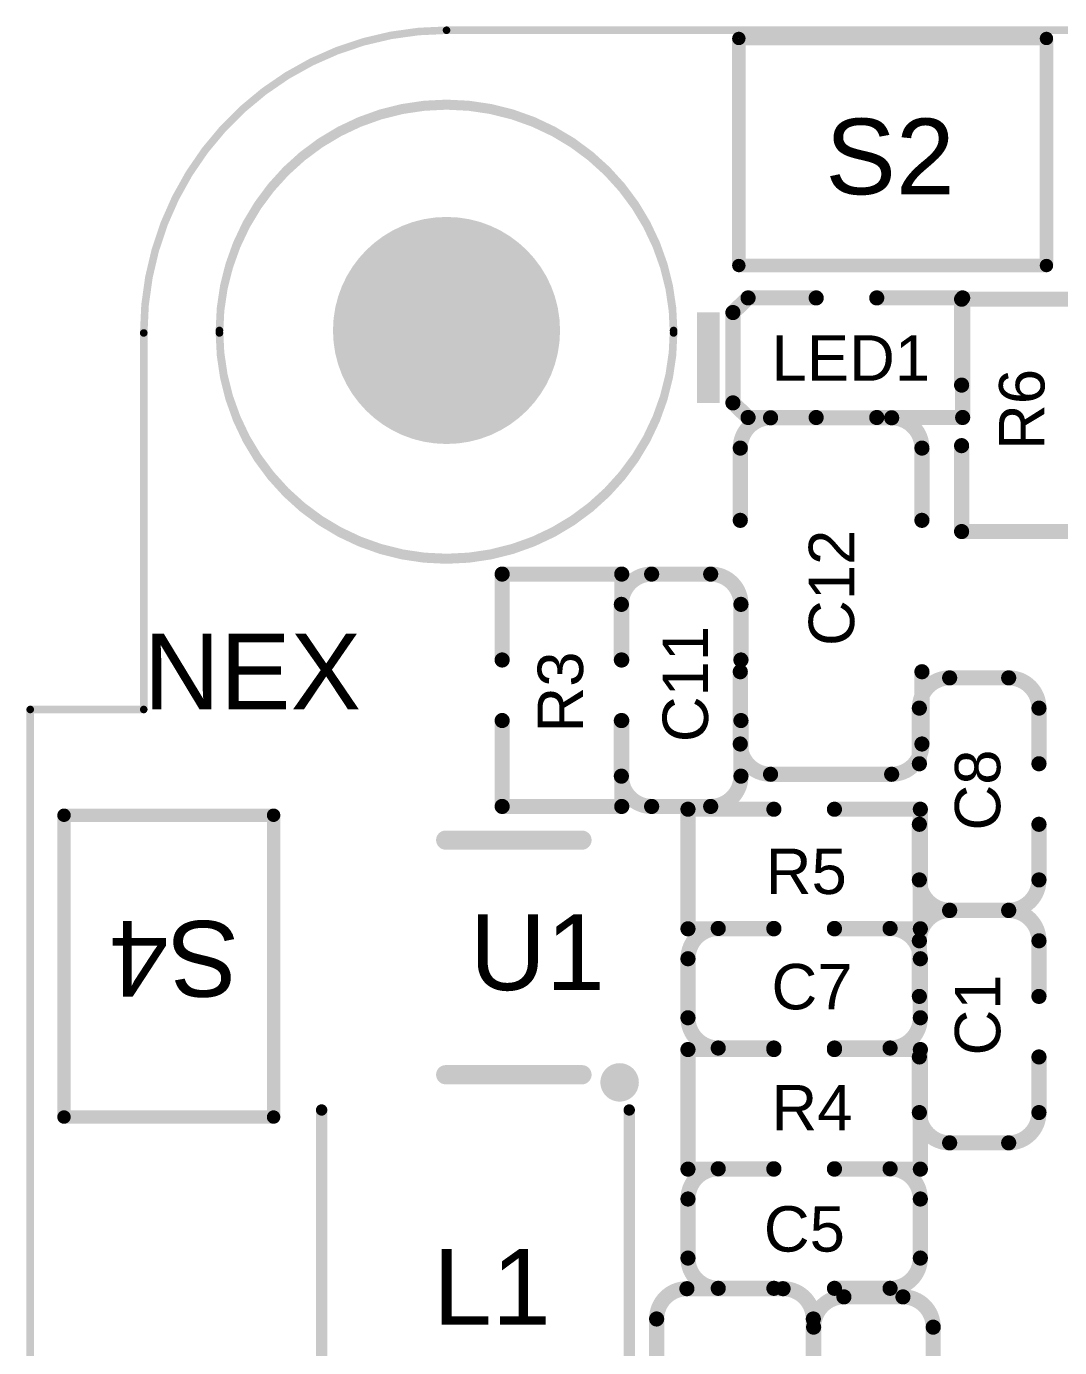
# Model space of a CAD drawing. Header units: millimetres. Extents: x 80.9 to 126.8, y 49.4 to 90.1.
# Drawn here: x 80.86 to 94.51, y 71.15 to 88.6 of the extents above; entities that cross this region are included whole.
import ezdxf

# ---------------------------------------------------------------- set-up
doc = ezdxf.new("R2010")
doc.units = ezdxf.units.MM
for name, color, linetype in [('KeepOutLayer', 6, 'Continuous'), ('PadHoleLayer', 156, 'Continuous'), ('TopOverlay', 2, 'Continuous')]:
    doc.layers.add(name, color=color, linetype=linetype)
doc.styles.add('Arial', font='arial.ttf', dxfattribs={"height": 0.2})

# ---------------------------------------------------------------- blocks, each defined once
blk = doc.blocks.new('LC_0805_C_9')
at = {"layer": 'TopOverlay', "const_width": 0.2}
for points in [[(-1.77, 0.635, -0.414214), (-1.37, 1.035)], [(1.37, 1.035, -0.414213), (1.77, 0.635)], [(-1.37, -1.035, -0.414213), (-1.77, -0.635)], [(1.77, -0.635, -0.414214), (1.37, -1.035)]]:
    blk.add_lwpolyline(points, format="xyb", dxfattribs=at)
for points in [[(-1.37, 1.035), (-0.45, 1.035)], [(0.45, 1.035), (1.37, 1.035)], [(-1.77, 0.635), (-1.77, -0.635)], [(1.77, 0.635), (1.77, -0.635)], [(-1.37, -1.035), (-0.45, -1.035)], [(0.45, -1.035), (1.37, -1.035)]]:
    blk.add_lwpolyline(points, dxfattribs=at)
at = {"layer": 'TopOverlay', "const_width": 0.1}
for points in [[(-1.42, 1.035, 1), (-1.32, 1.035, 1)], [(-1.42, 1.035, 1), (-1.32, 1.035, 1)], [(-0.5, 1.035, 1), (-0.4, 1.035, 1)], [(0.4, 1.035, 1), (0.5, 1.035, 1)], [(1.32, 1.035, 1), (1.42, 1.035, 1)], [(1.32, 1.035, 1), (1.42, 1.035, 1)], [(-1.82, 0.635, 1), (-1.72, 0.635, 1)], [(-1.82, 0.635, 1), (-1.72, 0.635, 1)], [(1.72, 0.635, 1), (1.82, 0.635, 1)], [(1.72, 0.635, 1), (1.82, 0.635, 1)], [(-1.82, -0.635, 1), (-1.72, -0.635, 1)], [(-1.82, -0.635, 1), (-1.72, -0.635, 1)], [(1.72, -0.635, 1), (1.82, -0.635, 1)], [(1.72, -0.635, 1), (1.82, -0.635, 1)], [(-1.42, -1.035, 1), (-1.32, -1.035, 1)], [(-1.42, -1.035, 1), (-1.32, -1.035, 1)], [(-0.5, -1.035, 1), (-0.4, -1.035, 1)], [(0.4, -1.035, 1), (0.5, -1.035, 1)], [(1.32, -1.035, 1), (1.42, -1.035, 1)], [(1.32, -1.035, 1), (1.42, -1.035, 1)]]:
    blk.add_lwpolyline(points, format="xyb", close=True, dxfattribs=at)
blk = doc.blocks.new('SOT_23_6_L2_9_W1_6_P0_95_LS2_8_BR_10')
at = {"layer": 'TopOverlay', "const_width": 0.254}
for points in [[(-0.9, 1.55), (0.9, 1.55)], [(-0.9, -1.55), (0.9, -1.55)]]:
    blk.add_lwpolyline(points, dxfattribs=at)
at = {"layer": 'TopOverlay'}
for points, const_width in [([(-0.964, 1.55, 1), (-0.837, 1.55, 1)], 0.127), ([(0.836, 1.55, 1), (0.963, 1.55, 1)], 0.127), ([(-0.964, -1.55, 1), (-0.837, -1.55, 1)], 0.127), ([(0.836, -1.55, 1), (0.963, -1.55, 1)], 0.127), ([(1.524, -1.651, 1), (1.27, -1.651, 1)], 0.254), ([(1.206, -1.651, 1), (1.333, -1.651, 1)], 0.127), ([(1.46, -1.651, 1), (1.587, -1.651, 1)], 0.127)]:
    blk.add_lwpolyline(points, format="xyb", close=True, dxfattribs=dict(at, const_width=const_width))
blk = doc.blocks.new('TS_018TS_018_12')
at = {"layer": 'TopOverlay', "const_width": 0.178}
for points in [[(0, -1.5), (0, 1.5)], [(0, 1.5), (4.064, 1.5)], [(4.064, -1.5), (4.064, 1.5)], [(0, -1.5), (4.064, -1.5)]]:
    blk.add_lwpolyline(points, dxfattribs=at)
at = {"layer": 'TopOverlay', "const_width": 0.0889}
for points in [[(-0.044, 1.5, 1), (0.044, 1.5, 1)], [(-0.044, 1.5, 1), (0.044, 1.5, 1)], [(4.02, 1.5, 1), (4.108, 1.5, 1)], [(4.02, 1.5, 1), (4.108, 1.5, 1)], [(-0.044, -1.5, 1), (0.044, -1.5, 1)], [(-0.044, -1.5, 1), (0.044, -1.5, 1)], [(4.02, -1.5, 1), (4.108, -1.5, 1)], [(4.02, -1.5, 1), (4.108, -1.5, 1)]]:
    blk.add_lwpolyline(points, format="xyb", close=True, dxfattribs=at)
blk = doc.blocks.new('KEY_4P_13')
at = {"layer": 'TopOverlay', "const_width": 0.1778}
for points in [[(0, 0.2794), (0, -2.4892)], [(0, 0.2794), (3.9878, 0.2794)], [(3.9878, 0.2794), (3.9878, -2.4892)], [(0, -2.4892), (3.9878, -2.4892)]]:
    blk.add_lwpolyline(points, dxfattribs=at)
at = {"layer": 'TopOverlay', "const_width": 0.0889}
for points in [[(-0.04445, 0.2794, 1), (0.04445, 0.2794, 1)], [(-0.04445, 0.2794, 1), (0.04445, 0.2794, 1)], [(3.94335, 0.2794, 1), (4.03225, 0.2794, 1)], [(3.94335, 0.2794, 1), (4.03225, 0.2794, 1)], [(-0.04445, -2.4892, 1), (0.04445, -2.4892, 1)], [(-0.04445, -2.4892, 1), (0.04445, -2.4892, 1)], [(3.94335, -2.4892, 1), (4.03225, -2.4892, 1)], [(3.94335, -2.4892, 1), (4.03225, -2.4892, 1)]]:
    blk.add_lwpolyline(points, format="xyb", close=True, dxfattribs=at)
blk = doc.blocks.new('LC_0603_R_33')
at = {"layer": 'TopOverlay', "const_width": 0.2}
for points in [[(-1.535, -0.79), (-1.535, 0.79)], [(-0.4, 0.79), (-1.535, 0.79)], [(1.535, 0.79), (0.4, 0.79)], [(1.535, -0.79), (1.535, 0.79)], [(-0.4, -0.79), (-1.535, -0.79)], [(1.535, -0.79), (0.4, -0.79)]]:
    blk.add_lwpolyline(points, dxfattribs=at)
at = {"layer": 'TopOverlay', "const_width": 0.1}
for points in [[(-1.585, 0.79, 1), (-1.485, 0.79, 1)], [(-1.585, 0.79, 1), (-1.485, 0.79, 1)], [(-0.45, 0.79, 1), (-0.35, 0.79, 1)], [(0.35, 0.79, 1), (0.45, 0.79, 1)], [(1.485, 0.79, 1), (1.585, 0.79, 1)], [(1.485, 0.79, 1), (1.585, 0.79, 1)], [(-1.585, -0.79, 1), (-1.485, -0.79, 1)], [(-1.585, -0.79, 1), (-1.485, -0.79, 1)], [(-0.45, -0.79, 1), (-0.35, -0.79, 1)], [(0.35, -0.79, 1), (0.45, -0.79, 1)], [(1.485, -0.79, 1), (1.585, -0.79, 1)], [(1.485, -0.79, 1), (1.585, -0.79, 1)]]:
    blk.add_lwpolyline(points, format="xyb", close=True, dxfattribs=at)
blk = doc.blocks.new('LC_0603_LED_S1_38')
at = {"layer": 'TopOverlay'}
blk.add_hatch(color=2, dxfattribs=at).paths.add_polyline_path([(-1.975, -0.6), (-1.675, -0.6), (-1.675, 0.6), (-1.975, 0.6)])
at = {"layer": 'TopOverlay', "const_width": 0.2}
for points in [[(-1.5, 0.597), (-1.3, 0.79)], [(-1.3, 0.79), (-0.4, 0.79)], [(0.4, 0.79), (1.535, 0.79)], [(1.535, -0.79), (1.535, 0.79)], [(-1.5, -0.597), (-1.5, 0.597)], [(-1.5, -0.597), (-1.3, -0.79)], [(-1.3, -0.79), (-0.4, -0.79)], [(0.4, -0.79), (1.535, -0.79)]]:
    blk.add_lwpolyline(points, dxfattribs=at)
at = {"layer": 'TopOverlay', "const_width": 0.1}
for points in [[(-1.35, 0.79, 1), (-1.25, 0.79, 1)], [(-1.35, 0.79, 1), (-1.25, 0.79, 1)], [(-0.45, 0.79, 1), (-0.35, 0.79, 1)], [(0.35, 0.79, 1), (0.45, 0.79, 1)], [(1.485, 0.79, 1), (1.585, 0.79, 1)], [(1.485, 0.79, 1), (1.585, 0.79, 1)], [(-1.55, 0.597, 1), (-1.45, 0.597, 1)], [(-1.55, 0.597, 1), (-1.45, 0.597, 1)], [(-1.55, -0.597, 1), (-1.45, -0.597, 1)], [(-1.55, -0.597, 1), (-1.45, -0.597, 1)], [(-1.35, -0.79, 1), (-1.25, -0.79, 1)], [(-1.35, -0.79, 1), (-1.25, -0.79, 1)], [(-0.45, -0.79, 1), (-0.35, -0.79, 1)], [(0.35, -0.79, 1), (0.45, -0.79, 1)], [(1.485, -0.79, 1), (1.585, -0.79, 1)], [(1.485, -0.79, 1), (1.585, -0.79, 1)]]:
    blk.add_lwpolyline(points, format="xyb", close=True, dxfattribs=at)
blk = doc.blocks.new('LC_0603_C_48')
at = {"layer": 'TopOverlay', "const_width": 0.2}
for points in [[(-1.535, 0.39, -0.414213), (-1.135, 0.79)], [(1.135, 0.79, -0.414213), (1.535, 0.39)], [(-1.135, -0.79, -0.414213), (-1.535, -0.39)], [(1.535, -0.39, -0.414213), (1.135, -0.79)]]:
    blk.add_lwpolyline(points, format="xyb", dxfattribs=at)
for points in [[(-0.4, 0.79), (-1.135, 0.79)], [(1.135, 0.79), (0.4, 0.79)], [(-1.535, -0.39), (-1.535, 0.39)], [(1.535, -0.39), (1.535, 0.39)], [(-0.4, -0.79), (-1.135, -0.79)], [(1.135, -0.79), (0.4, -0.79)]]:
    blk.add_lwpolyline(points, dxfattribs=at)
at = {"layer": 'TopOverlay', "const_width": 0.1}
for points in [[(-1.185, 0.79, 1), (-1.085, 0.79, 1)], [(-1.185, 0.79, 1), (-1.085, 0.79, 1)], [(-0.45, 0.79, 1), (-0.35, 0.79, 1)], [(0.35, 0.79, 1), (0.45, 0.79, 1)], [(1.085, 0.79, 1), (1.185, 0.79, 1)], [(1.085, 0.79, 1), (1.185, 0.79, 1)], [(-1.585, 0.39, 1), (-1.485, 0.39, 1)], [(-1.585, 0.39, 1), (-1.485, 0.39, 1)], [(1.485, 0.39, 1), (1.585, 0.39, 1)], [(1.485, 0.39, 1), (1.585, 0.39, 1)], [(-1.585, -0.39, 1), (-1.485, -0.39, 1)], [(-1.585, -0.39, 1), (-1.485, -0.39, 1)], [(1.485, -0.39, 1), (1.585, -0.39, 1)], [(1.485, -0.39, 1), (1.585, -0.39, 1)], [(-1.185, -0.79, 1), (-1.085, -0.79, 1)], [(-1.185, -0.79, 1), (-1.085, -0.79, 1)], [(-0.45, -0.79, 1), (-0.35, -0.79, 1)], [(0.35, -0.79, 1), (0.45, -0.79, 1)], [(1.085, -0.79, 1), (1.185, -0.79, 1)], [(1.085, -0.79, 1), (1.185, -0.79, 1)]]:
    blk.add_lwpolyline(points, format="xyb", close=True, dxfattribs=at)
blk = doc.blocks.new('LC_1206_C_49')
at = {"layer": 'TopOverlay', "const_width": 0.2}
for points in [[(-2.355, 0.8, -0.414213), (-1.955, 1.2)], [(1.955, 1.2, -0.414214), (2.355, 0.8)], [(-1.955, -1.2, -0.414213), (-2.355, -0.8)], [(2.355, -0.8, -0.414214), (1.955, -1.2)]]:
    blk.add_lwpolyline(points, format="xyb", dxfattribs=at)
for points in [[(-1.955, 1.2), (-1, 1.2)], [(1, 1.2), (1.955, 1.2)], [(-2.355, 0.8), (-2.355, -0.8)], [(2.355, 0.8), (2.355, -0.8)], [(-1.955, -1.2), (-1, -1.2)], [(1, -1.2), (1.955, -1.2)]]:
    blk.add_lwpolyline(points, dxfattribs=at)
at = {"layer": 'TopOverlay', "const_width": 0.1}
for points in [[(-2.005, 1.2, 1), (-1.905, 1.2, 1)], [(-2.005, 1.2, 1), (-1.905, 1.2, 1)], [(-1.05, 1.2, 1), (-0.95, 1.2, 1)], [(0.95, 1.2, 1), (1.05, 1.2, 1)], [(1.905, 1.2, 1), (2.005, 1.2, 1)], [(1.905, 1.2, 1), (2.005, 1.2, 1)], [(-2.405, 0.8, 1), (-2.305, 0.8, 1)], [(-2.405, 0.8, 1), (-2.305, 0.8, 1)], [(2.305, 0.8, 1), (2.405, 0.8, 1)], [(2.305, 0.8, 1), (2.405, 0.8, 1)], [(-2.405, -0.8, 1), (-2.305, -0.8, 1)], [(-2.405, -0.8, 1), (-2.305, -0.8, 1)], [(2.305, -0.8, 1), (2.405, -0.8, 1)], [(2.305, -0.8, 1), (2.405, -0.8, 1)], [(-2.005, -1.2, 1), (-1.905, -1.2, 1)], [(-2.005, -1.2, 1), (-1.905, -1.2, 1)], [(-1.05, -1.2, 1), (-0.95, -1.2, 1)], [(0.95, -1.2, 1), (1.05, -1.2, 1)], [(1.905, -1.2, 1), (2.005, -1.2, 1)], [(1.905, -1.2, 1), (2.005, -1.2, 1)]]:
    blk.add_lwpolyline(points, format="xyb", close=True, dxfattribs=at)
blk = doc.blocks.new('LC_0603_C_53')
at = {"layer": 'TopOverlay', "const_width": 0.2}
for points in [[(-1.535, 0.39, -0.414213), (-1.135, 0.79)], [(1.135, 0.79, -0.414213), (1.535, 0.39)], [(-1.135, -0.79, -0.414213), (-1.535, -0.39)], [(1.535, -0.39, -0.414213), (1.135, -0.79)]]:
    blk.add_lwpolyline(points, format="xyb", dxfattribs=at)
for points in [[(-0.4, 0.79), (-1.135, 0.79)], [(1.135, 0.79), (0.4, 0.79)], [(-1.535, -0.39), (-1.535, 0.39)], [(1.535, -0.39), (1.535, 0.39)], [(-0.4, -0.79), (-1.135, -0.79)], [(1.135, -0.79), (0.4, -0.79)]]:
    blk.add_lwpolyline(points, dxfattribs=at)
at = {"layer": 'TopOverlay', "const_width": 0.1}
for points in [[(-1.185, 0.79, 1), (-1.085, 0.79, 1)], [(-1.185, 0.79, 1), (-1.085, 0.79, 1)], [(-0.45, 0.79, 1), (-0.35, 0.79, 1)], [(0.35, 0.79, 1), (0.45, 0.79, 1)], [(1.085, 0.79, 1), (1.185, 0.79, 1)], [(1.085, 0.79, 1), (1.185, 0.79, 1)], [(-1.585, 0.39, 1), (-1.485, 0.39, 1)], [(-1.585, 0.39, 1), (-1.485, 0.39, 1)], [(1.485, 0.39, 1), (1.585, 0.39, 1)], [(1.485, 0.39, 1), (1.585, 0.39, 1)], [(-1.585, -0.39, 1), (-1.485, -0.39, 1)], [(-1.585, -0.39, 1), (-1.485, -0.39, 1)], [(1.485, -0.39, 1), (1.585, -0.39, 1)], [(1.485, -0.39, 1), (1.585, -0.39, 1)], [(-1.185, -0.79, 1), (-1.085, -0.79, 1)], [(-1.185, -0.79, 1), (-1.085, -0.79, 1)], [(-0.45, -0.79, 1), (-0.35, -0.79, 1)], [(0.35, -0.79, 1), (0.45, -0.79, 1)], [(1.085, -0.79, 1), (1.185, -0.79, 1)], [(1.085, -0.79, 1), (1.185, -0.79, 1)]]:
    blk.add_lwpolyline(points, format="xyb", close=True, dxfattribs=at)
blk = doc.blocks.new('LC_0603_C_57')
at = {"layer": 'TopOverlay', "const_width": 0.2}
for points in [[(-1.535, 0.39, -0.414213), (-1.135, 0.79)], [(1.135, 0.79, -0.414213), (1.535, 0.39)], [(-1.135, -0.79, -0.414213), (-1.535, -0.39)], [(1.535, -0.39, -0.414213), (1.135, -0.79)]]:
    blk.add_lwpolyline(points, format="xyb", dxfattribs=at)
for points in [[(-0.4, 0.79), (-1.135, 0.79)], [(1.135, 0.79), (0.4, 0.79)], [(-1.535, -0.39), (-1.535, 0.39)], [(1.535, -0.39), (1.535, 0.39)], [(-0.4, -0.79), (-1.135, -0.79)], [(1.135, -0.79), (0.4, -0.79)]]:
    blk.add_lwpolyline(points, dxfattribs=at)
at = {"layer": 'TopOverlay', "const_width": 0.1}
for points in [[(-1.185, 0.79, 1), (-1.085, 0.79, 1)], [(-1.185, 0.79, 1), (-1.085, 0.79, 1)], [(-0.45, 0.79, 1), (-0.35, 0.79, 1)], [(0.35, 0.79, 1), (0.45, 0.79, 1)], [(1.085, 0.79, 1), (1.185, 0.79, 1)], [(1.085, 0.79, 1), (1.185, 0.79, 1)], [(-1.585, 0.39, 1), (-1.485, 0.39, 1)], [(-1.585, 0.39, 1), (-1.485, 0.39, 1)], [(1.485, 0.39, 1), (1.585, 0.39, 1)], [(1.485, 0.39, 1), (1.585, 0.39, 1)], [(-1.585, -0.39, 1), (-1.485, -0.39, 1)], [(-1.585, -0.39, 1), (-1.485, -0.39, 1)], [(1.485, -0.39, 1), (1.585, -0.39, 1)], [(1.485, -0.39, 1), (1.585, -0.39, 1)], [(-1.185, -0.79, 1), (-1.085, -0.79, 1)], [(-1.185, -0.79, 1), (-1.085, -0.79, 1)], [(-0.45, -0.79, 1), (-0.35, -0.79, 1)], [(0.35, -0.79, 1), (0.45, -0.79, 1)], [(1.085, -0.79, 1), (1.185, -0.79, 1)], [(1.085, -0.79, 1), (1.185, -0.79, 1)]]:
    blk.add_lwpolyline(points, format="xyb", close=True, dxfattribs=at)
blk = doc.blocks.new('LC_0603_C_59')
at = {"layer": 'TopOverlay', "const_width": 0.2}
for points in [[(-1.535, 0.39, -0.414213), (-1.135, 0.79)], [(1.135, 0.79, -0.414213), (1.535, 0.39)], [(-1.135, -0.79, -0.414213), (-1.535, -0.39)], [(1.535, -0.39, -0.414213), (1.135, -0.79)]]:
    blk.add_lwpolyline(points, format="xyb", dxfattribs=at)
for points in [[(-1.135, 0.79), (-0.4, 0.79)], [(0.4, 0.79), (1.135, 0.79)], [(-1.535, -0.39), (-1.535, 0.39)], [(1.535, -0.39), (1.535, 0.39)], [(-1.135, -0.79), (-0.4, -0.79)], [(0.4, -0.79), (1.135, -0.79)]]:
    blk.add_lwpolyline(points, dxfattribs=at)
at = {"layer": 'TopOverlay', "const_width": 0.1}
for points in [[(-1.185, 0.79, 1), (-1.085, 0.79, 1)], [(-1.185, 0.79, 1), (-1.085, 0.79, 1)], [(-0.45, 0.79, 1), (-0.35, 0.79, 1)], [(0.35, 0.79, 1), (0.45, 0.79, 1)], [(1.085, 0.79, 1), (1.185, 0.79, 1)], [(1.085, 0.79, 1), (1.185, 0.79, 1)], [(-1.585, 0.39, 1), (-1.485, 0.39, 1)], [(-1.585, 0.39, 1), (-1.485, 0.39, 1)], [(1.485, 0.39, 1), (1.585, 0.39, 1)], [(1.485, 0.39, 1), (1.585, 0.39, 1)], [(-1.585, -0.39, 1), (-1.485, -0.39, 1)], [(-1.585, -0.39, 1), (-1.485, -0.39, 1)], [(1.485, -0.39, 1), (1.585, -0.39, 1)], [(1.485, -0.39, 1), (1.585, -0.39, 1)], [(-1.185, -0.79, 1), (-1.085, -0.79, 1)], [(-1.185, -0.79, 1), (-1.085, -0.79, 1)], [(-0.45, -0.79, 1), (-0.35, -0.79, 1)], [(0.35, -0.79, 1), (0.45, -0.79, 1)], [(1.085, -0.79, 1), (1.185, -0.79, 1)], [(1.085, -0.79, 1), (1.185, -0.79, 1)]]:
    blk.add_lwpolyline(points, format="xyb", close=True, dxfattribs=at)
blk = doc.blocks.new('LC_0603_C_60')
at = {"layer": 'TopOverlay', "const_width": 0.2}
for points in [[(-1.535, 0.39, -0.414213), (-1.135, 0.79)], [(1.135, 0.79, -0.414213), (1.535, 0.39)], [(-1.135, -0.79, -0.414213), (-1.535, -0.39)], [(1.535, -0.39, -0.414213), (1.135, -0.79)]]:
    blk.add_lwpolyline(points, format="xyb", dxfattribs=at)
for points in [[(-1.135, 0.79), (-0.4, 0.79)], [(0.4, 0.79), (1.135, 0.79)], [(-1.535, -0.39), (-1.535, 0.39)], [(1.535, -0.39), (1.535, 0.39)], [(-1.135, -0.79), (-0.4, -0.79)], [(0.4, -0.79), (1.135, -0.79)]]:
    blk.add_lwpolyline(points, dxfattribs=at)
at = {"layer": 'TopOverlay', "const_width": 0.1}
for points in [[(-1.185, 0.79, 1), (-1.085, 0.79, 1)], [(-1.185, 0.79, 1), (-1.085, 0.79, 1)], [(-0.45, 0.79, 1), (-0.35, 0.79, 1)], [(0.35, 0.79, 1), (0.45, 0.79, 1)], [(1.085, 0.79, 1), (1.185, 0.79, 1)], [(1.085, 0.79, 1), (1.185, 0.79, 1)], [(-1.585, 0.39, 1), (-1.485, 0.39, 1)], [(-1.585, 0.39, 1), (-1.485, 0.39, 1)], [(1.485, 0.39, 1), (1.585, 0.39, 1)], [(1.485, 0.39, 1), (1.585, 0.39, 1)], [(-1.585, -0.39, 1), (-1.485, -0.39, 1)], [(-1.585, -0.39, 1), (-1.485, -0.39, 1)], [(1.485, -0.39, 1), (1.585, -0.39, 1)], [(1.485, -0.39, 1), (1.585, -0.39, 1)], [(-1.185, -0.79, 1), (-1.085, -0.79, 1)], [(-1.185, -0.79, 1), (-1.085, -0.79, 1)], [(-0.45, -0.79, 1), (-0.35, -0.79, 1)], [(0.35, -0.79, 1), (0.45, -0.79, 1)], [(1.085, -0.79, 1), (1.185, -0.79, 1)], [(1.085, -0.79, 1), (1.185, -0.79, 1)]]:
    blk.add_lwpolyline(points, format="xyb", close=True, dxfattribs=at)
blk = doc.blocks.new('LC_0603_R_61')
at = {"layer": 'TopOverlay', "const_width": 0.2}
for points in [[(-1.535, 0.79), (-0.4, 0.79)], [(-1.535, 0.79), (-1.535, -0.79)], [(0.4, 0.79), (1.535, 0.79)], [(1.535, 0.79), (1.535, -0.79)], [(-1.535, -0.79), (-0.4, -0.79)], [(0.4, -0.79), (1.535, -0.79)]]:
    blk.add_lwpolyline(points, dxfattribs=at)
at = {"layer": 'TopOverlay', "const_width": 0.1}
for points in [[(-1.585, 0.79, 1), (-1.485, 0.79, 1)], [(-1.585, 0.79, 1), (-1.485, 0.79, 1)], [(-0.45, 0.79, 1), (-0.35, 0.79, 1)], [(0.35, 0.79, 1), (0.45, 0.79, 1)], [(1.485, 0.79, 1), (1.585, 0.79, 1)], [(1.485, 0.79, 1), (1.585, 0.79, 1)], [(-1.585, -0.79, 1), (-1.485, -0.79, 1)], [(-1.585, -0.79, 1), (-1.485, -0.79, 1)], [(-0.45, -0.79, 1), (-0.35, -0.79, 1)], [(0.35, -0.79, 1), (0.45, -0.79, 1)], [(1.485, -0.79, 1), (1.585, -0.79, 1)], [(1.485, -0.79, 1), (1.585, -0.79, 1)]]:
    blk.add_lwpolyline(points, format="xyb", close=True, dxfattribs=at)
blk = doc.blocks.new('LC_0603_R_62')
at = {"layer": 'TopOverlay', "const_width": 0.2}
for points in [[(-1.535, 0.79), (-0.4, 0.79)], [(-1.535, -0.79), (-1.535, 0.79)], [(0.4, 0.79), (1.535, 0.79)], [(1.535, -0.79), (1.535, 0.79)], [(-1.535, -0.79), (-0.4, -0.79)], [(0.4, -0.79), (1.535, -0.79)]]:
    blk.add_lwpolyline(points, dxfattribs=at)
at = {"layer": 'TopOverlay', "const_width": 0.1}
for points in [[(-1.585, 0.79, 1), (-1.485, 0.79, 1)], [(-1.585, 0.79, 1), (-1.485, 0.79, 1)], [(-0.45, 0.79, 1), (-0.35, 0.79, 1)], [(0.35, 0.79, 1), (0.45, 0.79, 1)], [(1.485, 0.79, 1), (1.585, 0.79, 1)], [(1.485, 0.79, 1), (1.585, 0.79, 1)], [(-1.585, -0.79, 1), (-1.485, -0.79, 1)], [(-1.585, -0.79, 1), (-1.485, -0.79, 1)], [(-0.45, -0.79, 1), (-0.35, -0.79, 1)], [(0.35, -0.79, 1), (0.45, -0.79, 1)], [(1.485, -0.79, 1), (1.585, -0.79, 1)], [(1.485, -0.79, 1), (1.585, -0.79, 1)]]:
    blk.add_lwpolyline(points, format="xyb", close=True, dxfattribs=at)
blk = doc.blocks.new('LC_0603_R_63')
at = {"layer": 'TopOverlay', "const_width": 0.2}
for points in [[(-0.4, 0.79), (-1.535, 0.79)], [(-1.535, 0.79), (-1.535, -0.79)], [(1.535, 0.79), (0.4, 0.79)], [(1.535, 0.79), (1.535, -0.79)], [(-0.4, -0.79), (-1.535, -0.79)], [(1.535, -0.79), (0.4, -0.79)]]:
    blk.add_lwpolyline(points, dxfattribs=at)
at = {"layer": 'TopOverlay', "const_width": 0.1}
for points in [[(-1.585, 0.79, 1), (-1.485, 0.79, 1)], [(-1.585, 0.79, 1), (-1.485, 0.79, 1)], [(-0.45, 0.79, 1), (-0.35, 0.79, 1)], [(0.35, 0.79, 1), (0.45, 0.79, 1)], [(1.485, 0.79, 1), (1.585, 0.79, 1)], [(1.485, 0.79, 1), (1.585, 0.79, 1)], [(-1.585, -0.79, 1), (-1.485, -0.79, 1)], [(-1.585, -0.79, 1), (-1.485, -0.79, 1)], [(-0.45, -0.79, 1), (-0.35, -0.79, 1)], [(0.35, -0.79, 1), (0.45, -0.79, 1)], [(1.485, -0.79, 1), (1.585, -0.79, 1)], [(1.485, -0.79, 1), (1.585, -0.79, 1)]]:
    blk.add_lwpolyline(points, format="xyb", close=True, dxfattribs=at)
blk = doc.blocks.new('IND_SMD_L3_5_W3_0_68')
at = {"layer": 'TopOverlay', "const_width": 0.15}
for points in [[(2.524, 2.032), (-2.429, 2.032)], [(2.651, -2.032), (-2.429, -2.032)]]:
    blk.add_lwpolyline(points, dxfattribs=at)
at = {"layer": 'TopOverlay', "const_width": 0.075}
for points in [[(-2.467, 2.032, 1), (-2.392, 2.032, 1)], [(2.486, 2.032, 1), (2.561, 2.032, 1)], [(-2.467, -2.032, 1), (-2.392, -2.032, 1)], [(2.613, -2.032, 1), (2.688, -2.032, 1)]]:
    blk.add_lwpolyline(points, format="xyb", close=True, dxfattribs=at)
blk = doc.blocks.new('LC_0603_C_73')
at = {"layer": 'TopOverlay', "const_width": 0.2}
for points in [[(-1.535, 0.39, -0.414213), (-1.135, 0.79)], [(1.135, 0.79, -0.414213), (1.535, 0.39)], [(-1.135, -0.79, -0.414213), (-1.535, -0.39)], [(1.535, -0.39, -0.414213), (1.135, -0.79)]]:
    blk.add_lwpolyline(points, format="xyb", dxfattribs=at)
for points in [[(-1.135, 0.79), (-0.4, 0.79)], [(0.4, 0.79), (1.135, 0.79)], [(-1.535, 0.39), (-1.535, -0.39)], [(1.535, 0.39), (1.535, -0.39)], [(-1.135, -0.79), (-0.4, -0.79)], [(0.4, -0.79), (1.135, -0.79)]]:
    blk.add_lwpolyline(points, dxfattribs=at)
at = {"layer": 'TopOverlay', "const_width": 0.1}
for points in [[(-1.185, 0.79, 1), (-1.085, 0.79, 1)], [(-1.185, 0.79, 1), (-1.085, 0.79, 1)], [(-0.45, 0.79, 1), (-0.35, 0.79, 1)], [(0.35, 0.79, 1), (0.45, 0.79, 1)], [(1.085, 0.79, 1), (1.185, 0.79, 1)], [(1.085, 0.79, 1), (1.185, 0.79, 1)], [(-1.585, 0.39, 1), (-1.485, 0.39, 1)], [(-1.585, 0.39, 1), (-1.485, 0.39, 1)], [(1.485, 0.39, 1), (1.585, 0.39, 1)], [(1.485, 0.39, 1), (1.585, 0.39, 1)], [(-1.585, -0.39, 1), (-1.485, -0.39, 1)], [(-1.585, -0.39, 1), (-1.485, -0.39, 1)], [(1.485, -0.39, 1), (1.585, -0.39, 1)], [(1.485, -0.39, 1), (1.585, -0.39, 1)], [(-1.185, -0.79, 1), (-1.085, -0.79, 1)], [(-1.185, -0.79, 1), (-1.085, -0.79, 1)], [(-0.45, -0.79, 1), (-0.35, -0.79, 1)], [(0.35, -0.79, 1), (0.45, -0.79, 1)], [(1.085, -0.79, 1), (1.185, -0.79, 1)], [(1.085, -0.79, 1), (1.185, -0.79, 1)]]:
    blk.add_lwpolyline(points, format="xyb", close=True, dxfattribs=at)

msp = doc.modelspace()

# ---------------------------------------------------------------- hatches: boundary and pattern name
at = {"layer": 'PadHoleLayer'}
h = msp.add_hatch(color=156, dxfattribs=at)
edge = h.paths.add_edge_path()
edge.add_arc((86.41, 84.586), 1.5, 0, 360)

# ---------------------------------------------------------------- linework, layer by layer
at = {"layer": 'KeepOutLayer', "const_width": 0.1}
msp.add_lwpolyline([(82.41, 84.553, -0.414214), (86.41, 88.553)], format="xyb", dxfattribs=at)
for points in [[(86.41, 88.553), (117.41, 88.553)], [(82.41, 79.578), (82.41, 84.553)], [(80.91, 79.578), (82.41, 79.578)], [(80.91, 58.598), (80.91, 79.578)]]:
    msp.add_lwpolyline(points, dxfattribs=at)
at = {"layer": 'KeepOutLayer', "const_width": 0.05}
for points in [[(86.385, 88.553, 1), (86.435, 88.553, 1)], [(86.385, 88.553, 1), (86.435, 88.553, 1)], [(82.385, 84.553, 1), (82.435, 84.553, 1)], [(82.385, 84.553, 1), (82.435, 84.553, 1)], [(80.885, 79.578, 1), (80.935, 79.578, 1)], [(80.885, 79.578, 1), (80.935, 79.578, 1)], [(82.385, 79.578, 1), (82.435, 79.578, 1)], [(82.385, 79.578, 1), (82.435, 79.578, 1)]]:
    msp.add_lwpolyline(points, format="xyb", close=True, dxfattribs=at)
at = {"layer": 'TopOverlay'}
for points, const_width in [([(89.41, 84.586, 1), (83.41, 84.586, 1)], 0.1), ([(89.41, 84.553, 1), (83.41, 84.553, 1)], 0.1), ([(83.385, 84.586, 1), (83.435, 84.586, 1)], 0.05), ([(83.385, 84.553, 1), (83.435, 84.553, 1)], 0.05), ([(89.385, 84.586, 1), (89.435, 84.586, 1)], 0.05), ([(89.385, 84.553, 1), (89.435, 84.553, 1)], 0.05)]:
    msp.add_lwpolyline(points, format="xyb", close=True, dxfattribs=dict(at, const_width=const_width))

# ---------------------------------------------------------------- block references
for name, p in [('TS_018TS_018_12', (90.272, 86.944)), ('LC_0603_LED_S1_38', (91.694, 84.226)), ('LC_0603_R_62', (91.135, 77.47)), ('SOT_23_6_L2_9_W1_6_P0_95_LS2_8_BR_10', (87.3, 76.302)), ('LC_0603_C_59', (91.135, 75.895)), ('LC_0603_C_60', (91.135, 72.72))]:
    msp.add_blockref(name, p)
for name, p, rotation in [('LC_0603_R_33', (94.005, 83.464), 270), ('LC_1206_C_49', (91.491, 81.077), 90), ('LC_0603_R_61', (87.935, 79.832), 90), ('LC_0603_C_57', (89.51, 79.832), 270), ('LC_0603_C_48', (93.447, 78.461), 270), ('KEY_4P_13', (81.636, 74.193), 90), ('LC_0603_C_53', (93.447, 75.387), 270), ('LC_0603_R_63', (91.135, 74.295), 180), ('IND_SMD_L3_5_W3_0_68', (86.792, 71.857), 270), ('LC_0805_C_9', (90.221, 70.155), 90), ('LC_0603_C_73', (92.05, 70.282), 90)]:
    msp.add_blockref(name, p, dxfattribs=dict(rotation=rotation))

# ---------------------------------------------------------------- texts
at = {"layer": 'TopOverlay', "style": 'Arial'}
for s, height, p in [('S2', 1, (91.415, 86.385)), ('LED1', 0.6, (90.703, 83.922)), ('R5', 0.6, (90.627, 77.14)), ('U1', 1, (86.716, 75.87)), ('C7', 0.6, (90.703, 75.616)), ('R4', 0.6, (90.703, 74.016)), ('C5', 0.6, (90.602, 72.415)), ('L1', 1, (86.233, 71.45))]:
    msp.add_text(s, height=height, dxfattribs=at).set_placement(p)
for s, height, rotation, p in [('R6', 0.6, 90, (94.31, 83.007)), ('C12', 0.6, 90, (91.796, 80.416)), ('NEX', 1, 360, (82.41, 79.578)), ('C11', 0.6, 90, (89.865, 79.146)), ('R3', 0.6, 90, (88.214, 79.273)), ('C8', 0.6, 90, (93.726, 77.978)), ('S4', 1, 180, (83.668, 76.784)), ('C1', 0.6, 90, (93.726, 75.006))]:
    msp.add_text(s, height=height, rotation=rotation, dxfattribs=at).set_placement(p)

doc.saveas('drawing.dxf')
